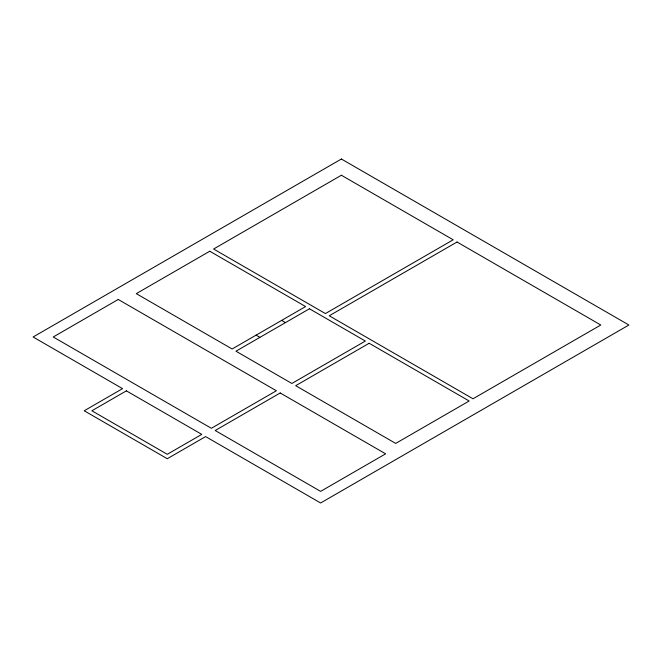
<?xml version="1.0" encoding="UTF-8"?>
<svg xmlns="http://www.w3.org/2000/svg" width="662" height="662" viewBox="0 0 662 662"><rect width="100%" height="100%" fill="white"/><g stroke="black" fill="none" stroke-linecap="round" stroke-linejoin="round"><path stroke-width="0.99" d="M281.64 320.391L285.479 322.609M256.086 335.154L259.918 337.363M341.385 159.012L33.1 336.991L122.553 388.635L84.215 410.771L167.271 458.725L205.609 436.589L320.615 502.988L628.9 325.009L341.385 159.012M118.233 299.464L53.225 336.991L211.36 428.289L276.368 390.762L118.233 299.464M209.763 251.229L136.289 293.647L232.122 348.982L305.604 306.564L209.763 251.229M341.385 175.24L213.594 249.02L325.406 313.573L453.197 239.793L341.385 175.24M126.384 390.853L91.877 410.771L167.271 454.298L201.778 434.38L126.384 390.853M309.435 308.773L235.962 351.199L291.868 383.472L365.341 341.054L309.435 308.773M457.028 242.011L329.246 315.782L472.999 398.781L600.79 325.009L457.028 242.011M280.208 392.971L215.191 430.507L320.615 491.369L385.632 453.834L280.208 392.971M369.173 343.264L295.699 385.689L395.694 443.416L469.168 400.998L369.173 343.264"/></g></svg>
